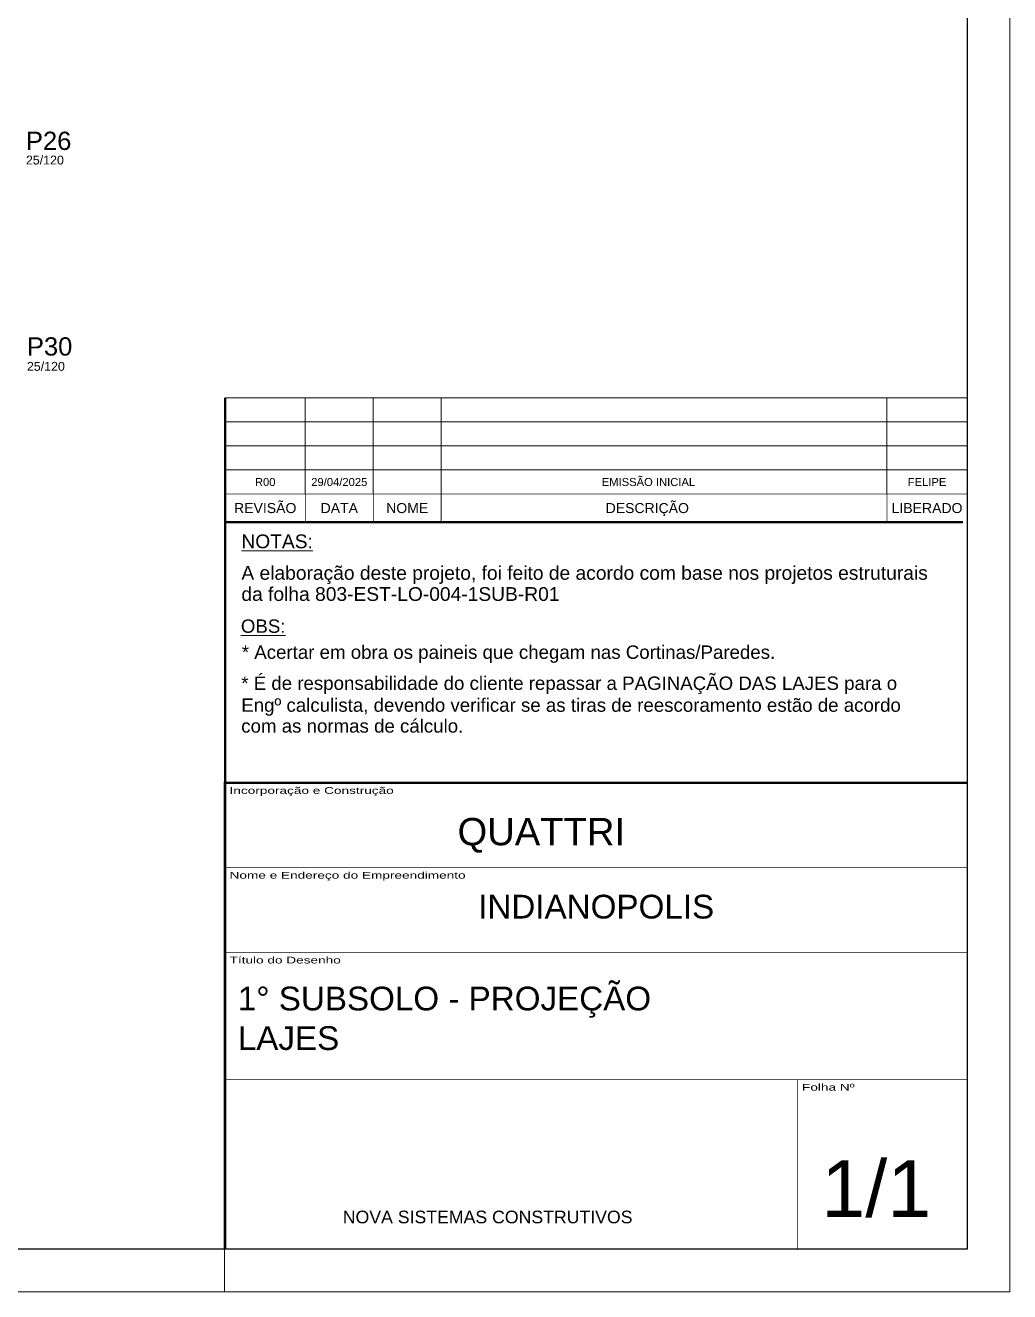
# Model space of a CAD drawing. Header units: millimetres. Extents: x 2716 to 9044, y 218 to 3839.
# Drawn here: x 7630 to 9044, y 218 to 2037 of the extents above; entities that cross this region are included whole.
import ezdxf
from ezdxf.enums import TextEntityAlignment as Align

# ---------------------------------------------------------------- set-up
doc = ezdxf.new("R2010")
doc.units = ezdxf.units.MM
doc.layers.add('213', color=3, linetype='Continuous')
doc.layers.add('220', color=5, linetype='Continuous')
for name, color, linetype, lineweight in [('CARIMBO', 255, 'Continuous', 9), ('FOLHA', 255, 'Continuous', 5), ('Folhas', 255, 'Continuous', 9)]:
    doc.layers.add(name, color=color, linetype=linetype, lineweight=lineweight)
doc.styles.add('ARIAL', font='arial.ttf')
doc.styles.get("Standard").update_dxf_attribs({"font": 'arial.ttf'})
doc.styles.add('Tecnologia', font='')
doc.styles.add('VERDANA', font='verdana.ttf', dxfattribs={"oblique": 15})
doc.styles.get('Tecnologia').set_extended_font_data('Forgotten Futurist')

# ---------------------------------------------------------------- blocks, each defined once
blk = doc.blocks.new('Carimbo Laje')
at = {"layer": 'CARIMBO', "color": 30}
for points, const_width in [([(124981.9, 144853.7), (123684.7, 144853.7), (123684.7, 144038.4)], 4.45), ([(123684.7, 144705.5), (124981.9, 144705.5)], 1.48), ([(123684.7, 144557.3), (124981.9, 144557.3)], 1.48), ([(123684.7, 144334.9), (124981.9, 144334.9)], 1.48), ([(124685.4, 144038.4), (124685.4, 144334.9)], 1.48), ([(123684.7, 144038.4), (124981.9, 144038.4)], 1.48)]:
    blk.add_lwpolyline(points, dxfattribs=dict(at, const_width=const_width))
at = {"color": 0, "linetype": 'Continuous', "ltscale": 5, "style": 'ARIAL'}
blk.add_text('NOVA SISTEMAS CONSTRUTIVOS', height=22.118, dxfattribs=at).set_placement((123890.4, 144083.7))
at = {"color": 7, "style": 'ARIAL'}
blk.add_attdef('INCORPORAÇÃO_E_CONTRUÇÃO', text='', height=45.7, dxfattribs=at).set_placement((124364.7, 144777.9), align=Align.MIDDLE_CENTER)
blk.add_attdef('NOME_DA_OBRA', text='', height=41.5, dxfattribs=at).set_placement((124333.3, 144616.6), align=Align.CENTER)
for tag, p in [('PAVIMENTO', (123706.9, 144455.9)), ('TIPO_DE_PROJETO', (123706.9, 144386.8))]:
    blk.add_attdef(tag, p, '', height=41.5, dxfattribs=at)
at = {"color": 7, "style": 'ARIAL', "oblique": 10}
blk.add_attdef('FOLHA_Nº', text='', height=111.2, dxfattribs=at).set_placement((124832.8, 144149.1), align=Align.CENTER)
at = {"layer": 'CARIMBO', "color": 7, "style": 'VERDANA'}
blk.add_attdef('ENDEREÇO', text='', height=14.8, dxfattribs=at).set_placement((124333.3, 144572.1), align=Align.CENTER)
at = {"layer": 'Folhas', "style": 'Tecnologia', "width": 1.5}
for s, p in [('Incorporação e Construção', (123692.5, 144846.3)), ('Nome e Endereço do Empreendimento', (123692.5, 144698.1)), ('Título do Desenho', (123692.5, 144549.8)), ('Folha Nº', (124693.1, 144327.5))]:
    blk.add_text(s, height=11.86, dxfattribs=at).set_placement(p, align=Align.TOP_LEFT)
blk = doc.blocks.new('Revisão Carimbo')
at = {"color": 30}
for p, q in [((0, 155), (925, 155)), ((100, 35), (100, 155)), ((184.66, 35), (184.66, 155)), ((269.32, 35), (269.32, 155)), ((825, 35), (825, 155)), ((0, 125), (925, 125)), ((0, 95), (925, 95)), ((0, 65), (925, 65))]:
    blk.add_line(p, q, dxfattribs=at)
for points, const_width in [([(0, 0), (0, 155)], 3), ([(0, 35), (925, 35)], 1), ([(100, 35), (100, 0)], 1), ([(184.66, 35), (184.66, 0)], 1), ([(269.32, 35), (269.32, 0)], 1), ([(825, 35), (825, 0)], 1), ([(0, 0), (920, 0)], 3)]:
    blk.add_lwpolyline(points, dxfattribs=dict(at, const_width=const_width))
at = {"color": 7, "style": 'ARIAL'}
for s, p in [('REVISÃO', (50, 17.5)), ('DATA', (142.33, 17.5)), ('NOME', (226.99, 17.5)), ('DESCRIÇÃO', (526.27, 17.5)), ('LIBERADO', (875, 17.5))]:
    blk.add_text(s, height=12.5, dxfattribs=at).set_placement(p, align=Align.MIDDLE_CENTER)
at = {"layer": 'CARIMBO', "color": 7, "style": 'ARIAL'}
for tag, p in [('REVISÃO_03', (50, 140)), ('DATA', (142.33, 140)), ('NOME', (226.99, 140)), ('LIBERADO', (875, 140)), ('REVISÃO_02', (50, 110)), ('DATA', (142.33, 110)), ('NOME', (226.99, 110)), ('LIBERADO', (875, 110)), ('REVISÃO_01', (50, 80)), ('DATA', (142.33, 80)), ('NOME', (226.99, 80)), ('LIBERADO', (875, 80)), ('REVISÃO_00', (50, 50)), ('DATA', (142.33, 50)), ('NOME', (226.99, 50)), ('LIBERADO', (875, 50))]:
    blk.add_attdef(tag, text='', height=10, dxfattribs=at).set_placement(p, align=Align.MIDDLE_CENTER)
for p in [(279.32, 140), (279.32, 110), (279.32, 80), (279.32, 50)]:
    blk.add_attdef('DESCRIÇÃO', text='', height=10, dxfattribs=at).set_placement(p, align=Align.MIDDLE_LEFT)

msp = doc.modelspace()

# ---------------------------------------------------------------- linework, layer by layer
at = {"color": 30}
for p, q in [((8982.82, 3777.94), (8982.82, 278.61)), ((8982.82, 278.61), (2868.15, 278.61))]:
    msp.add_line(p, q, dxfattribs=at)
at = {"layer": 'CARIMBO', "color": 30, "const_width": 3.65}
msp.add_lwpolyline([(7916.65, 948.78), (7916.65, 1323.4)], dxfattribs=at)
at = {"layer": 'FOLHA'}
for p, q in [((9043.79, 3838.9), (9043.79, 217.65)), ((7915.96, 278.61), (7915.96, 217.65)), ((9043.79, 217.65), (2715.74, 217.65))]:
    msp.add_line(p, q, dxfattribs=at)

# ---------------------------------------------------------------- block references
at = {"layer": 'CARIMBO', "color": 1}
ref = msp.add_blockref('Revisão Carimbo', (7916.65, 1323.4), dxfattribs=dict(at, xscale=1.152505138133646, yscale=1.152505138133646, zscale=1.152505138133646))
ref.add_attrib('REVISÃO_00', 'R00', dxfattribs={"color": 1, "height": 11.525, "style": 'ARIAL'}).set_placement((7974.27, 1381.03), align=Align.MIDDLE_CENTER)
ref.add_attrib('DATA', '29/04/2025', dxfattribs={"color": 1, "height": 11.525, "style": 'ARIAL'}).set_placement((8080.68, 1381.03), align=Align.MIDDLE_CENTER)
ref.add_attrib('DESCRIÇÃO', '                                                 EMISSÃO INICIAL', dxfattribs={"color": 1, "height": 11.5251, "style": 'ARIAL'}).set_placement((8238.57, 1381.03), align=Align.MIDDLE_LEFT)
ref.add_attrib('LIBERADO', 'FELIPE', dxfattribs={"color": 1, "height": 11.525, "style": 'ARIAL'}).set_placement((8925.09, 1381.03), align=Align.MIDDLE_CENTER)
at = {"layer": 'CARIMBO', "linetype": 'ByBlock'}
ref = msp.add_blockref('Carimbo Laje', (-93741.6, -118108.62), dxfattribs=dict(at, xscale=0.8219144908905698, yscale=0.8219144908905698, zscale=0.8219144908905698))
ref.add_attrib('FOLHA_Nº', '  1/1', (8709.92, 325.11), dxfattribs={"layer": '0', "height": 81.442, "style": 'ARIAL'})
ref.add_attrib('TIPO_DE_PROJETO', 'LAJES', (7934.93, 564.96), dxfattribs={"layer": '0', "height": 34.118, "style": 'ARIAL'})
ref.add_attrib('PAVIMENTO', '1° SUBSOLO - PROJEÇÃO', (7934.93, 621.8), dxfattribs={"layer": '0', "height": 34.1176, "style": 'ARIAL'})
ref.add_attrib('NOME_DA_OBRA', 'INDIANOPOLIS', dxfattribs={"layer": '0', "height": 34.1176, "style": 'ARIAL'}).set_placement((8449.74, 753.82), align=Align.CENTER)
ref.add_attrib('INCORPORAÇÃO_E_CONTRUÇÃO', 'QUATTRI', dxfattribs={"layer": '0', "height": 39.265, "style": 'ARIAL'}).set_placement((8370.9, 898.31), align=Align.TOP_CENTER)

# ---------------------------------------------------------------- texts
at = {"layer": '213'}
for p in [(7630.51, 1837.23), (7631.94, 1540.81)]:
    msp.add_text('25/120', height=12.75, dxfattribs=at).set_placement(p)
at = {"layer": '220'}
for s, p in [('P26', (7630.51, 1858.09)), ('P30', (7631.94, 1562.67))]:
    msp.add_text(s, height=26.25, dxfattribs=at).set_placement(p)
at = {"layer": 'CARIMBO', "style": 'ARIAL'}
for s, height, p in [('%%UNOTAS:', 19.751, (7940.05, 1285.88)), ('A elaboração deste projeto, foi feito de acordo com base nos projetos estruturais', 19.7506, (7940.05, 1240.56)), ('da folha 803-EST-LO-004-1SUB-R01 ', 19.7506, (7940.05, 1210.18)), ('%%UOBS:', 19.202, (7939.3, 1164.33)), ('* Acertar em obra os paineis que chegam nas Cortinas/Paredes.', 19.2019, (7940.66, 1126.93)), ('* É de responsabilidade do cliente repassar a PAGINAÇÃO DAS LAJES para o', 19.2019, (7939.83, 1082.33)), ('Engº calculista, devendo verificar se as tiras de reescoramento estão de acordo', 19.2019, (7939.83, 1050.86)), ('com as normas de cálculo.', 19.2019, (7939.83, 1020.92))]:
    msp.add_text(s, height=height, dxfattribs=at).set_placement(p)

doc.saveas('drawing.dxf')
